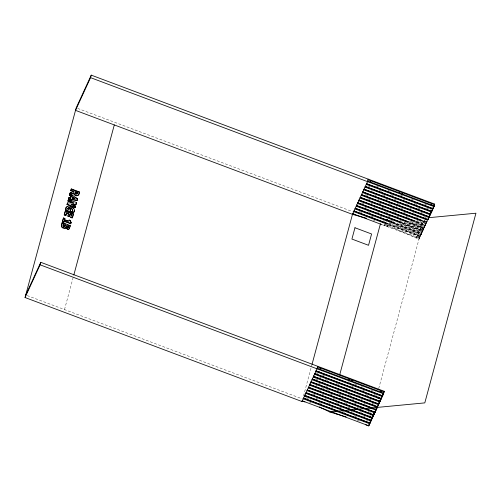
<?xml version="1.0" encoding="UTF-8"?>
<svg xmlns="http://www.w3.org/2000/svg" width="501" height="501" viewBox="0 0 501 501"><rect width="100%" height="100%" fill="white"/><g stroke="black" fill="none" stroke-linecap="round" stroke-linejoin="round"><path stroke-width="0.38" stroke-dasharray="2.5 1.88" d="M64.504 309.58L73.647 275.663M303.493 396.009L311.829 365.104M384.492 225.694L384.831 224.442L387.605 225.481L387.26 226.734L384.492 225.694L385.131 224.304M427.115 221.292L419.112 238.695L416.344 237.656L423.408 221.78M378.706 388.557L418.942 239.328L426.871 221.21M419.112 238.695L427.134 220.734M382.733 224.93L419.256 238.645L419.425 238.013L382.902 224.298M395.308 224.486L420.878 234.086L419.763 236.76L387.624 224.692M419.256 238.645L420.364 235.971L389.69 224.448M420.878 234.086L420.708 234.712L394.412 224.843M389.834 224.398L420.508 235.915L420.677 235.288L389.271 223.496M401.677 223.678L422.13 231.362L421.022 234.03L395.452 224.435M420.508 235.915L421.623 233.247L396.786 223.916M422.13 231.362L421.961 231.988L397.857 222.939M396.93 223.866L421.767 233.19L421.936 232.564L397.099 223.239M408.046 222.876L423.383 228.631L422.274 231.305L401.821 223.628M421.767 233.19L422.875 230.516L403.155 223.114M423.383 228.631L423.213 229.264L406.411 222.951M403.299 223.058L423.019 230.466L423.188 229.834L403.468 222.431M415.141 222.344L424.635 225.907L423.527 228.581L408.19 222.82M423.019 230.466L424.128 227.792L410.25 222.582M424.635 225.907L424.466 226.533L409.129 220.778M410.394 222.525L424.272 227.736L424.441 227.11L409.831 221.624M422.237 221.811L425.894 223.183L424.779 225.851L415.285 222.287M424.272 227.736L425.38 225.068L417.346 222.049M425.894 223.183L425.718 223.809L416.957 220.515M416.763 221.718L425.524 225.012L425.693 224.385L416.932 221.091M426.833 221.135L426.038 223.127L422.381 221.755M425.524 225.012L426.639 222.338L423.714 221.242M423.859 221.185L426.783 222.287L426.952 221.655L424.028 220.559M396.247 206.688L397.205 204.596M387.26 226.734L388.225 224.648M416.344 237.656L424.347 220.252M426.783 222.287L427.409 220.922M373.383 220.177L374.873 220.59M357.238 420.345L359.474 421.028M376.27 186.059L379.194 187.155M387.956 190.443L390.147 191.269M400.374 195.108L403.299 196.204M411.334 199.223L414.985 200.594M424.479 204.157L427.403 205.26M368.442 186.316L369.907 186.86M379.401 190.43L382.319 191.526M391.087 194.82L393.279 195.64M403.505 199.479L404.965 200.031M414.459 203.594L417.383 204.69M426.151 207.984L430.528 209.631M371.573 190.687L373.032 191.232M382.526 194.801L385.451 195.897M394.218 199.191L396.41 200.012M406.63 203.851L408.096 204.402M417.59 207.965L420.508 209.061M374.704 195.058L376.163 195.609M385.657 199.173L388.582 200.268M397.343 203.563L399.535 204.383M409.762 208.222L411.221 208.773M420.721 212.336L423.639 213.439M365.411 194.77L367.602 195.59M377.829 199.429L379.288 199.98M388.789 203.544L391.707 204.64M400.474 207.934L402.666 208.754M412.893 212.599L414.352 213.144M423.846 216.708L426.771 217.81M367.809 198.866L370.734 199.962M378.769 202.98L382.42 204.352M391.914 207.915L394.838 209.011M403.599 212.305L405.791 213.125M416.018 216.971L417.477 217.515M424.015 221.674L426.207 222.5M422.813 221.599L426.47 222.97M370.94 203.237L372.4 203.788M381.894 207.351L384.818 208.447M393.586 211.741L395.771 212.562M405.998 216.401L408.922 217.503M416.913 222.206L424.948 225.225M416.45 222.4L425.211 225.694M361.653 202.949L363.839 203.769M374.065 207.608L375.531 208.159M385.025 211.723L387.943 212.819M396.711 216.113L398.902 216.933M410.551 223.014L423.696 227.955M409.348 222.932L423.959 228.418M364.778 207.32L366.97 208.14M377.197 211.979L378.656 212.53M388.15 216.094L391.074 217.19M399.842 220.484L405.685 222.676M403.449 223.546L422.443 230.679M402.253 223.465L422.706 231.149M367.909 211.691L370.101 212.512M380.328 216.351L381.787 216.902M391.281 220.465L394.206 221.567M396.354 224.079L421.191 233.403M395.884 224.273L421.454 233.873M359.349 211.672L362.273 212.768M371.034 216.063L373.226 216.883M383.453 220.728L384.912 221.273M389.296 222.92L391.488 223.74M389.258 224.611L419.932 236.134M388.789 224.805L420.195 236.597M77.661 108.398L352.422 211.579M416.682 236.403L419.45 237.443M348.445 381.731L349.905 382.276M354.288 383.923L357.213 385.018M361.59 386.666L363.056 387.217M371.091 390.229L375.468 391.876M316.513 372.932L317.972 373.483M322.356 375.13L325.281 376.226M351.57 386.102L353.036 386.647M362.53 390.216L365.454 391.312M374.216 394.606L376.408 395.427M319.644 377.309L321.103 377.854M325.487 379.501L328.405 380.597M336.44 383.616L339.365 384.712M354.702 390.473L356.161 391.024M365.661 394.588L368.579 395.684M315.467 378.938L318.385 380.034M322.769 381.681L324.228 382.225M345.414 390.185L347.606 391.005M357.833 394.844L359.292 395.395M368.786 398.959L371.711 400.055M318.592 383.309L321.517 384.405M325.9 386.052L327.36 386.597M336.854 390.166L339.778 391.262M348.539 394.556L350.731 395.377M360.958 399.216L362.417 399.767M371.917 403.33L374.836 404.426M315.88 385.488L317.34 386.033M321.723 387.68L326.107 389.327M326.834 389.603L330.491 390.974M338.526 393.986L342.903 395.633M351.671 398.928L353.863 399.748M364.089 403.587L365.548 404.138M319.005 389.859L320.471 390.404M329.965 393.974L332.883 395.07M341.651 398.364L343.843 399.184M354.069 403.023L356.988 404.119M322.137 394.231L323.596 394.775M333.096 398.345L336.014 399.441M344.782 402.735L346.974 403.555M357.2 407.394L358.66 407.946M368.154 411.509L371.078 412.605M312.849 393.936L315.041 394.763M325.268 398.602L326.727 399.153M336.221 402.716L339.146 403.812M347.907 407.106L350.099 407.927M360.325 411.766L361.785 412.317M315.974 398.314L318.166 399.134M328.393 402.973L329.852 403.524M339.352 407.088L342.271 408.183M351.038 411.478L353.23 412.298M363.457 416.143L364.916 416.688M305.961 397.744L310.338 399.391M319.106 402.685L321.298 403.505M331.524 407.344L332.983 407.895M342.477 411.459L345.402 412.555M354.163 415.849L356.355 416.669M366.582 420.514L368.047 421.059M27.192 295.571L302.679 399.021M386.49 224.78L418.942 239.328M309.612 402.334L310.996 402.992"/><path stroke-width="0.75" d="M74.261 211.303L74.355 210.645M69 220.402L69.157 220.064L70.472 220.559L70.428 221.536L71.217 222.262L70.741 223.797L64.072 221.298L64.228 220.954L70.898 223.459L70.741 223.797M66.051 207.771L65.963 210.42L69.927 211.91L70.729 209.174L69.219 208.61L69.063 208.948M74.198 211.566L73.002 213.038L71.117 212.33L71.305 211.867C73.923 211.347 72.777 208.222 70.66 207.959C69.1 206.387 65.362 209.349 68.931 209.668L69.219 208.61M317.728 366.306L317.052 368.817L302.003 401.533L25.05 297.531L76.196 107.847L91.245 75.131L434.668 204.095L433.991 206.606L433.052 208.654L366.582 183.692M25.05 297.531L40.099 264.816L40.775 262.305L384.198 391.268L383.522 393.78L382.582 395.821L316.112 370.865L316.281 370.233M366.663 218.311L352.472 214.365L75.519 110.364L90.568 77.649L91.245 75.131M65.618 227.842L67.673 229.408A1.66 1.083 24.7 0 0 68.856 229.245L70.29 225.607L62.243 222.582L61.391 225.65L61.717 226.984A2.305 1.503 24.7 0 0 62.813 227.98C65.556 229.007 65.493 226.659 67.829 229.063A1.66 1.083 24.7 0 0 69.013 228.907L69.457 228.431M63.495 217.935L62.519 221.555L63.921 222.087L63.765 222.425L62.362 221.899L63.495 217.935L64.898 218.467L64.435 219.964L67.979 221.292M64.222 214.992L65.38 210.946L73.428 213.971L72.432 217.672L72.276 218.01L70.741 217.434L71.524 214.76L70.115 214.228L69.376 216.72L67.842 216.144L68.581 213.651L66.545 212.887L65.763 215.568L64.222 214.992L65.38 210.946M76.052 204.239L70.973 204.251L75.582 205.986L75.087 207.583L67.034 204.565L67.547 202.899L73.735 202.892L68.117 200.788L68.462 199.53L76.509 202.548L75.895 204.577L71.543 204.59M73.572 203.231L67.961 201.126L68.462 199.53M69.802 194.307L70.008 193.781L77.561 198.653L76.997 200.494L68.449 199.323L68.988 197.569L70.722 197.839L71.186 196.123L69.639 195.158L70.409 192.29L73.772 191.87L73.616 192.209L73.91 191.376L70.954 190.267L71.324 188.902L79.377 191.921C80.129 196.041 75.119 197.288 73.722 193.749L73.879 193.405L69.958 193.968M68.831 197.908L70.566 198.183L71.029 196.461L69.482 195.503L70.409 192.29M73.91 191.376L73.753 191.72L70.798 190.612L71.324 188.902M62.243 222.582L61.548 225.312L61.873 226.64A2.305 1.503 24.7 0 0 62.969 227.642L64.911 228.074L65.775 227.504M67.034 204.565L67.547 202.899M68.449 199.323L68.988 197.569M64.804 226.759L65.368 225.262L63.351 224.504L63.013 226.139M63.765 222.425L64.228 220.954M63.351 224.504C62.274 225.682 64.429 227.479 65.13 226.101M65.763 215.568L66.545 212.887M65.143 225.857L65.368 225.262M69.927 211.91L70.729 209.174M76.935 194.169L77.523 192.735L75.357 191.921L75.137 193.586M75.357 191.921L75.169 192.822L75.607 193.574L76.684 193.962L77.273 193.58M68.449 226.421L67.923 227.692L68.449 226.421L66.746 225.782L66.451 227.128M66.746 225.782L66.708 226.978L68.08 227.354M69.376 216.72L70.115 214.228M71.117 212.33C75.451 210.777 69.495 206.055 67.416 208.685M71.305 211.867L73.159 212.7L73.923 212.004M69.157 220.064L68.844 221.217L64.591 219.62L64.435 219.964M77.242 193.536L77.523 192.735M69.614 227.88L70.29 225.607M72.476 217.271L73.428 213.971M75.087 207.583L75.582 205.986M75.895 204.577L76.509 202.548M76.997 200.494L77.561 198.653M78.626 194.469L79.377 191.921M73.847 274.911L114.297 124.924M302.003 401.533L302.341 400.28M312.029 364.352L352.472 214.365L367.521 181.65L368.197 179.139M304.996 394.769L304.827 395.402L371.297 420.358L372.406 417.69L351.952 410.006M356.718 204.878L356.549 205.504L402.566 222.782M307.501 389.321L307.332 389.947L373.802 414.909L374.911 412.235L366.15 408.941M310.013 383.866L309.843 384.492L376.314 409.455L377.253 407.407L377.422 406.781L310.952 381.818M313.77 375.687L313.601 376.314L380.071 401.276L381.01 399.228L381.18 398.602L314.716 373.64L314.547 374.272L381.01 399.228M319.989 369.231L320.327 367.972M370.458 182.063L370.803 180.805M339.684 374.905L380.441 223.765M349.072 380.153L349.41 378.894L348.771 380.284M399.541 192.979L399.879 191.726L399.241 193.117M351.84 381.192L352.178 379.933L351.539 381.324M402.309 194.019L402.647 192.766L402.009 194.156M302.316 400.85L368.786 425.812L368.955 425.186M368.786 425.812L369.895 423.138L341.413 412.442M303.575 398.126L370.039 423.088L370.208 422.456M370.546 421.203L370.721 420.577M370.039 423.088L371.153 420.414L347.775 411.634M371.492 419.155L371.661 418.529M371.297 420.358L371.466 419.732M306.08 392.671L372.55 417.634L372.719 417.007M373.057 415.749L373.226 415.122M372.55 417.634L373.658 414.96L359.048 409.474M373.997 413.707L374.166 413.075L373.539 414.44M373.802 414.909L373.971 414.277M308.585 387.223L375.055 412.179L375.224 411.553M375.055 412.179L376.163 409.511M376.508 408.252L376.677 407.626L376.051 408.985M376.314 409.455L376.483 408.829M380.923 392.108L381.261 390.855L380.616 392.245M431.392 204.94L431.73 203.688L431.092 205.078M311.096 381.768L377.566 406.731L377.735 406.098M361.565 194.601L428.036 219.557L428.205 218.931M428.543 217.672L429.338 215.68M378.505 404.683L378.675 404.057L312.204 379.094L312.035 379.72L378.505 404.683L377.566 406.731M379.013 402.798L379.182 402.171M428.975 217.515L429.144 216.889L362.674 191.927L362.505 192.553L428.975 217.515L428.036 219.557M312.348 379.044L378.819 404L378.988 403.374M362.818 191.87L429.288 216.833L429.457 216.207M379.758 401.959L379.927 401.332L313.457 376.37L313.288 376.996L379.758 401.959L378.819 404M430.227 214.785L430.397 214.159L363.926 189.196L363.757 189.829L430.227 214.785L429.288 216.833M380.071 401.276L380.24 400.65M380.578 399.391L380.747 398.765M364.077 189.146L430.541 214.109L430.71 213.476M431.048 212.224L431.217 211.591M431.48 212.061L431.655 211.435L365.185 186.472L365.016 187.098L431.48 212.061L430.541 214.109M314.86 373.589L381.324 398.552L381.493 397.919M365.329 186.422L431.799 211.378L431.968 210.752M432.307 209.493L433.415 206.825M382.269 396.504L382.438 395.878L315.968 370.915L315.799 371.542L382.269 396.504L381.324 398.552M432.739 209.337L432.908 208.71L366.438 183.748L366.269 184.374L432.739 209.337L431.799 211.378M382.582 395.821L382.751 395.195M383.09 393.936L383.259 393.31M433.052 208.654L433.221 208.028M433.559 206.769L434.668 204.095M74.042 211.904C76.997 206.268 63.815 203.118 65.963 210.42M70.798 190.612L70.954 190.267M69.482 195.503L69.639 195.158M67.961 201.126L68.117 200.788M25.726 295.02L40.775 262.305M71.029 196.461L71.186 196.123M70.566 198.183L70.722 197.839M62.362 221.899L62.519 221.555M64.898 218.467L64.742 218.805L63.339 218.279M68.581 213.651L68.424 213.996L66.389 213.232M67.842 216.144L67.998 215.806L69.533 216.382M71.524 214.76L71.367 215.098L69.958 214.572M65.662 227.861L65.819 227.517M70.741 217.434L70.898 217.096L72.432 217.672M73.002 213.038L73.159 212.7M70.309 220.897L70.472 220.559M67.572 227.792L67.729 227.454M70.704 221.943L70.547 222.287L70.272 221.88M71.061 222.601L71.217 222.262M386.434 220.96L387.073 219.57M386.734 220.822L387.373 219.432M318.392 372.713L319.031 371.316M389.502 221.862L390.147 220.471M339.803 399.779L340.442 398.383M428.098 218.649L431.68 210.858M432.257 209.6L432.895 208.203M433.54 206.813L434.499 204.727L368.028 179.765M427.76 219.901L434.16 205.98L367.69 181.018M369.394 417.17L370.032 415.78M378.042 398.376L378.681 396.98M383.572 392.627L384.198 391.268M368.98 424.61L374.742 412.079M375.387 410.688L376.664 407.902M378.906 403.029L381.205 398.026M381.468 397.462L384.029 391.895L317.559 366.932M369.488 423.289L377.253 407.407L310.783 382.451M66.126 207.527L67.541 206.468M78.482 194.889C77.173 196.473 74.474 195.033 73.879 193.405M70.453 194.213L73.722 193.749M70.253 192.628L71.599 192.459M428.399 217.728L475.95 213.207L424.804 402.885L329.702 411.935L319.306 406.969M68.606 198.985L77.154 200.156M72.106 198.427L73.509 198.646M329.702 411.935L346.078 416.932M90.568 77.649L433.991 206.606M360.313 197.325L423.126 220.916M421.523 220.421L360.169 197.375L360 198.008L421.354 221.047M359.06 200.049L416.763 221.718M414.427 220.954L358.916 200.106L358.747 200.732L414.258 221.58M357.802 202.78L409.661 222.25M408.058 221.755L357.658 202.83L357.489 203.456L407.889 222.388M400.963 222.287L356.405 205.56L356.236 206.187L400.794 222.92M355.297 208.228L396.197 223.59M394.594 223.095L355.153 208.284L354.984 208.911L394.425 223.722M354.044 210.959L389.102 224.122M387.498 223.628L353.9 211.009L353.731 211.635L387.329 224.254M352.785 213.683L382.006 224.655M352.641 213.739L355.416 214.779M72.632 189.791L79.221 192.265M75.2 192.265L77.367 193.079M68.305 199.868L71.962 201.239M72.789 205.335L75.426 206.324M67.19 204.22L75.244 207.245M66.119 210.082L70.084 211.566M66.689 211.835L73.271 214.309M64.379 214.647L65.919 215.223M62.086 222.926L65.744 224.298M67.209 224.849L69.401 225.675M63.195 224.849L65.211 225.607M66.589 226.12L68.293 226.759M317.221 368.191L383.691 393.153L368.642 425.869L365.874 424.829M40.099 264.816L383.522 393.78M371.053 407.589L309.699 384.549L309.53 385.175L375.994 410.137M308.441 387.273L363.958 408.121M308.272 387.899L374.742 412.862M357.589 408.929L307.188 390.003L307.019 390.63L373.489 415.592M305.936 392.728L350.493 409.461M305.767 393.354L372.237 418.316M344.124 410.263L304.683 395.452L304.514 396.078L370.984 421.04M303.431 398.182L337.029 410.795M303.255 398.809L369.725 423.771M302.172 400.906L304.946 401.946M334.718 413.125L336.791 413.907M70.854 206.869L72.507 207.696M75.451 193.918L75.983 194.188M66.702 227.473L67.153 227.711M63.289 226.546L63.79 226.828M72.407 197.313L74.286 198.477M71.111 194.933L72.996 196.154M74.887 197.369L76.772 198.59M73.159 208.203L73.685 208.773M72.564 196.968L72.263 198.089L75.069 198.528L72.564 196.968M361.421 194.651L361.252 195.277L427.722 220.24L427.892 219.613L361.421 194.651M354.965 227.748L351.915 239.058L368.536 245.296L371.579 233.992L354.965 227.748"/></g></svg>
